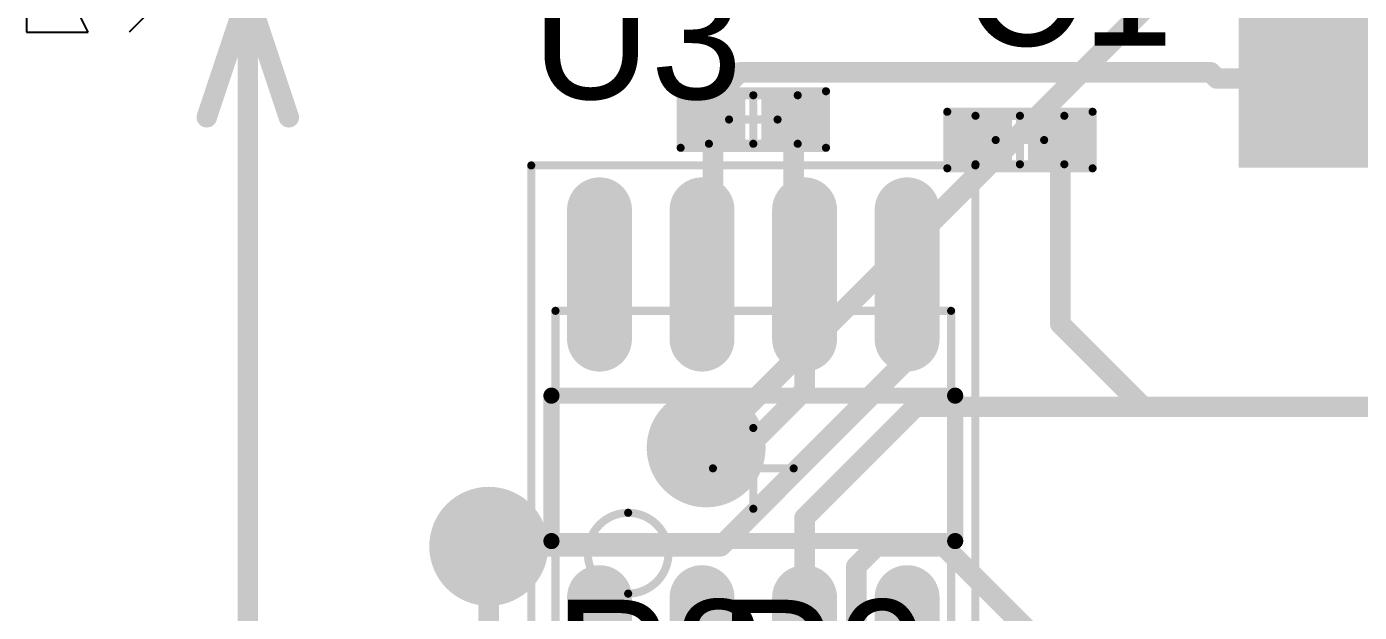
# Model space of a CAD drawing. Header units: millimetres. Extents: x 5 to 297, y 0 to 198.
# Drawn here: x 66.44 to 82.94, y 81.53 to 88.78 of the extents above; entities that cross this region are included whole.
import ezdxf

# ---------------------------------------------------------------- set-up
doc = ezdxf.new("R2010")
doc.units = ezdxf.units.MM
for name, color, linetype in [('BottomLayer', 5, 'Continuous'), ('BottomSolder', 6, 'Continuous'), ('Mechanical13', 56, 'Continuous'), ('Mechanical15', 56, 'Continuous'), ('MultiLayer', 9, 'Continuous'), ('PadHoleLayer', 156, 'Continuous'), ('TopLayer', 1, 'Continuous'), ('TopOverlay', 2, 'Continuous'), ('TopPaste', 8, 'Continuous'), ('TopSolder', 216, 'Continuous'), ('ViaHoleLayer', 16, 'Continuous')]:
    doc.layers.add(name, color=color, linetype=linetype)

# ---------------------------------------------------------------- blocks, each defined once
blk = doc.blocks.new('SO8_N_3')
at = {"layer": 'Mechanical13', "const_width": 0.1}
for points in [[(-1.95, 2.45), (-1.95, -2.45)], [(-1.95, 2.45), (1.95, 2.45)], [(1.95, 2.45), (1.95, -2.45)], [(-1.95, -2.45), (1.95, -2.45)]]:
    blk.add_lwpolyline(points, dxfattribs=at)
at = {"layer": 'Mechanical13'}
for points, const_width in [([(-1.975, 2.45, 1), (-1.925, 2.45, 1)], 0.05), ([(-1.975, 2.45, 1), (-1.925, 2.45, 1)], 0.05), ([(1.925, 2.45, 1), (1.975, 2.45, 1)], 0.05), ([(1.925, 2.45, 1), (1.975, 2.45, 1)], 0.05), ([(-0.55, 1.55, 1), (-1.55, 1.55, 1)], 0.1), ([(-1.575, 1.55, 1), (-1.525, 1.55, 1)], 0.05), ([(-0.575, 1.55, 1), (-0.525, 1.55, 1)], 0.05), ([(-1.975, -2.45, 1), (-1.925, -2.45, 1)], 0.05), ([(-1.975, -2.45, 1), (-1.925, -2.45, 1)], 0.05), ([(1.925, -2.45, 1), (1.975, -2.45, 1)], 0.05), ([(1.925, -2.45, 1), (1.975, -2.45, 1)], 0.05)]:
    blk.add_lwpolyline(points, format="xyb", close=True, dxfattribs=dict(at, const_width=const_width))
at = {"layer": 'Mechanical15', "const_width": 0.1}
for points in [[(-3.75, 2.75), (-3.75, -2.75)], [(-3.75, 2.75), (3.75, 2.75)], [(3.75, 2.75), (3.75, -2.75)], [(0, 0.5), (0, -0.5)], [(-0.5, 0), (0.5, 0)], [(-3.75, -2.75), (3.75, -2.75)]]:
    blk.add_lwpolyline(points, dxfattribs=at)
at = {"layer": 'Mechanical15', "const_width": 0.05}
for points in [[(-3.775, 2.75, 1), (-3.725, 2.75, 1)], [(-3.775, 2.75, 1), (-3.725, 2.75, 1)], [(3.725, 2.75, 1), (3.775, 2.75, 1)], [(3.725, 2.75, 1), (3.775, 2.75, 1)], [(-0.025, 0.5, 1), (0.025, 0.5, 1)], [(-0.525, 0, 1), (-0.475, 0, 1)], [(0.475, 0, 1), (0.525, 0, 1)], [(-0.025, -0.5, 1), (0.025, -0.5, 1)], [(-3.775, -2.75, 1), (-3.725, -2.75, 1)], [(-3.775, -2.75, 1), (-3.725, -2.75, 1)], [(3.725, -2.75, 1), (3.775, -2.75, 1)], [(3.725, -2.75, 1), (3.775, -2.75, 1)]]:
    blk.add_lwpolyline(points, format="xyb", close=True, dxfattribs=at)
at = {"layer": 'TopLayer', "const_width": 0.6}
for points in [[(-3.2, 1.905), (-1.6, 1.905)], [(1.6, 1.905), (3.2, 1.905)], [(-3.2, 0.635), (-1.6, 0.635)], [(1.6, 0.635), (3.2, 0.635)], [(-3.2, -0.635), (-1.6, -0.635)], [(1.6, -0.635), (3.2, -0.635)], [(-3.2, -1.905), (-1.6, -1.905)], [(1.6, -1.905), (3.2, -1.905)]]:
    blk.add_lwpolyline(points, dxfattribs=at)
at = {"layer": 'TopLayer', "const_width": 0.3}
for points in [[(-3.35, 1.905, 1), (-3.05, 1.905, 1)], [(-1.75, 1.905, 1), (-1.45, 1.905, 1)], [(1.45, 1.905, 1), (1.75, 1.905, 1)], [(3.05, 1.905, 1), (3.35, 1.905, 1)], [(-3.35, 0.635, 1), (-3.05, 0.635, 1)], [(-1.75, 0.635, 1), (-1.45, 0.635, 1)], [(1.45, 0.635, 1), (1.75, 0.635, 1)], [(3.05, 0.635, 1), (3.35, 0.635, 1)], [(-3.35, -0.635, 1), (-3.05, -0.635, 1)], [(-1.75, -0.635, 1), (-1.45, -0.635, 1)], [(1.45, -0.635, 1), (1.75, -0.635, 1)], [(3.05, -0.635, 1), (3.35, -0.635, 1)], [(-3.35, -1.905, 1), (-3.05, -1.905, 1)], [(-1.75, -1.905, 1), (-1.45, -1.905, 1)], [(1.45, -1.905, 1), (1.75, -1.905, 1)], [(3.05, -1.905, 1), (3.35, -1.905, 1)]]:
    blk.add_lwpolyline(points, format="xyb", close=True, dxfattribs=at)
at = {"layer": 'TopOverlay'}
for points, const_width in [([(-2.275, 2.755, 1), (-2.525, 2.755, 1)], 0.25), ([(-2.588, 2.755, 1), (-2.463, 2.755, 1)], 0.125), ([(-2.337, 2.755, 1), (-2.213, 2.755, 1)], 0.125), ([(-0.95, 2.5, 1), (-0.85, 2.5, 1)], 0.1), ([(-0.95, 2.5, 1), (-0.85, 2.5, 1)], 0.1), ([(0.85, 2.5, 1), (0.95, 2.5, 1)], 0.1), ([(0.85, 2.5, 1), (0.95, 2.5, 1)], 0.1), ([(-0.95, -2.5, 1), (-0.85, -2.5, 1)], 0.1), ([(-0.95, -2.5, 1), (-0.85, -2.5, 1)], 0.1), ([(0.85, -2.5, 1), (0.95, -2.5, 1)], 0.1), ([(0.85, -2.5, 1), (0.95, -2.5, 1)], 0.1)]:
    blk.add_lwpolyline(points, format="xyb", close=True, dxfattribs=dict(at, const_width=const_width))
at = {"layer": 'TopOverlay', "const_width": 0.2}
for points in [[(-0.9, 2.5), (-0.9, -2.5)], [(-0.9, 2.5), (0.9, 2.5)], [(0.9, 2.5), (0.9, -2.5)], [(-0.9, -2.5), (0.9, -2.5)]]:
    blk.add_lwpolyline(points, dxfattribs=at)
at = {"layer": 'TopPaste', "const_width": 0.6}
for points in [[(-3.2, 1.905), (-1.6, 1.905)], [(1.6, 1.905), (3.2, 1.905)], [(-3.2, 0.635), (-1.6, 0.635)], [(1.6, 0.635), (3.2, 0.635)], [(-3.2, -0.635), (-1.6, -0.635)], [(1.6, -0.635), (3.2, -0.635)], [(-3.2, -1.905), (-1.6, -1.905)], [(1.6, -1.905), (3.2, -1.905)]]:
    blk.add_lwpolyline(points, dxfattribs=at)
at = {"layer": 'TopPaste', "const_width": 0.3}
for points in [[(-3.35, 1.905, 1), (-3.05, 1.905, 1)], [(-1.75, 1.905, 1), (-1.45, 1.905, 1)], [(1.45, 1.905, 1), (1.75, 1.905, 1)], [(3.05, 1.905, 1), (3.35, 1.905, 1)], [(-3.35, 0.635, 1), (-3.05, 0.635, 1)], [(-1.75, 0.635, 1), (-1.45, 0.635, 1)], [(1.45, 0.635, 1), (1.75, 0.635, 1)], [(3.05, 0.635, 1), (3.35, 0.635, 1)], [(-3.35, -0.635, 1), (-3.05, -0.635, 1)], [(-1.75, -0.635, 1), (-1.45, -0.635, 1)], [(1.45, -0.635, 1), (1.75, -0.635, 1)], [(3.05, -0.635, 1), (3.35, -0.635, 1)], [(-3.35, -1.905, 1), (-3.05, -1.905, 1)], [(-1.75, -1.905, 1), (-1.45, -1.905, 1)], [(1.45, -1.905, 1), (1.75, -1.905, 1)], [(3.05, -1.905, 1), (3.35, -1.905, 1)]]:
    blk.add_lwpolyline(points, format="xyb", close=True, dxfattribs=at)
at = {"layer": 'TopSolder', "const_width": 0.803}
for points in [[(-3.2, 1.905), (-1.6, 1.905)], [(1.6, 1.905), (3.2, 1.905)], [(-3.2, 0.635), (-1.6, 0.635)], [(1.6, 0.635), (3.2, 0.635)], [(-3.2, -0.635), (-1.6, -0.635)], [(1.6, -0.635), (3.2, -0.635)], [(-3.2, -1.905), (-1.6, -1.905)], [(1.6, -1.905), (3.2, -1.905)]]:
    blk.add_lwpolyline(points, dxfattribs=at)
at = {"layer": 'TopSolder', "const_width": 0.402}
for points in [[(-3.401, 1.905, 1), (-2.999, 1.905, 1)], [(-1.801, 1.905, 1), (-1.399, 1.905, 1)], [(1.399, 1.905, 1), (1.801, 1.905, 1)], [(2.999, 1.905, 1), (3.401, 1.905, 1)], [(-3.401, 0.635, 1), (-2.999, 0.635, 1)], [(-1.801, 0.635, 1), (-1.399, 0.635, 1)], [(1.399, 0.635, 1), (1.801, 0.635, 1)], [(2.999, 0.635, 1), (3.401, 0.635, 1)], [(-3.401, -0.635, 1), (-2.999, -0.635, 1)], [(-1.801, -0.635, 1), (-1.399, -0.635, 1)], [(1.399, -0.635, 1), (1.801, -0.635, 1)], [(2.999, -0.635, 1), (3.401, -0.635, 1)], [(-3.401, -1.905, 1), (-2.999, -1.905, 1)], [(-1.801, -1.905, 1), (-1.399, -1.905, 1)], [(1.399, -1.905, 1), (1.801, -1.905, 1)], [(2.999, -1.905, 1), (3.401, -1.905, 1)]]:
    blk.add_lwpolyline(points, format="xyb", close=True, dxfattribs=at)
blk = doc.blocks.new('0402_10')
at = {"layer": 'Mechanical13', "const_width": 0.1}
for points in [[(-0.55, -0.3), (-0.55, 0.3)], [(-0.55, 0.3), (0.55, 0.3)], [(0.55, -0.3), (0.55, 0.3)], [(-0.55, -0.3), (0.55, -0.3)]]:
    blk.add_lwpolyline(points, dxfattribs=at)
at = {"layer": 'Mechanical13', "const_width": 0.05}
for points in [[(-0.575, 0.3, 1), (-0.525, 0.3, 1)], [(-0.575, 0.3, 1), (-0.525, 0.3, 1)], [(0.525, 0.3, 1), (0.575, 0.3, 1)], [(0.525, 0.3, 1), (0.575, 0.3, 1)], [(-0.575, -0.3, 1), (-0.525, -0.3, 1)], [(-0.575, -0.3, 1), (-0.525, -0.3, 1)], [(0.525, -0.3, 1), (0.575, -0.3, 1)], [(0.525, -0.3, 1), (0.575, -0.3, 1)]]:
    blk.add_lwpolyline(points, format="xyb", close=True, dxfattribs=at)
at = {"layer": 'Mechanical15', "const_width": 0.1}
for points in [[(-0.9, -0.35), (-0.9, 0.35)], [(-0.9, 0.35), (0.9, 0.35)], [(0, -0.3), (0, 0.3)], [(0.9, -0.35), (0.9, 0.35)], [(-0.3, 0), (0.3, 0)], [(-0.9, -0.35), (0.9, -0.35)]]:
    blk.add_lwpolyline(points, dxfattribs=at)
at = {"layer": 'Mechanical15', "const_width": 0.05}
for points in [[(-0.925, 0.35, 1), (-0.875, 0.35, 1)], [(-0.925, 0.35, 1), (-0.875, 0.35, 1)], [(-0.025, 0.3, 1), (0.025, 0.3, 1)], [(0.875, 0.35, 1), (0.925, 0.35, 1)], [(0.875, 0.35, 1), (0.925, 0.35, 1)], [(-0.325, 0, 1), (-0.275, 0, 1)], [(0.275, 0, 1), (0.325, 0, 1)], [(-0.925, -0.35, 1), (-0.875, -0.35, 1)], [(-0.925, -0.35, 1), (-0.875, -0.35, 1)], [(-0.025, -0.3, 1), (0.025, -0.3, 1)], [(0.875, -0.35, 1), (0.925, -0.35, 1)], [(0.875, -0.35, 1), (0.925, -0.35, 1)]]:
    blk.add_lwpolyline(points, format="xyb", close=True, dxfattribs=at)
at = {"layer": 'TopLayer'}
for points in [[(-0.2, -0.25), (-0.2, 0.25), (-0.8, -0.25), (-0.8, 0.25)], [(0.8, -0.25), (0.8, 0.25), (0.2, -0.25), (0.2, 0.25)]]:
    blk.add_solid(points, dxfattribs=at)
at = {"layer": 'TopPaste'}
for points in [[(-0.2, -0.25), (-0.2, 0.25), (-0.8, -0.25), (-0.8, 0.25)], [(0.8, -0.25), (0.8, 0.25), (0.2, -0.25), (0.2, 0.25)]]:
    blk.add_solid(points, dxfattribs=at)
at = {"layer": 'TopSolder'}
for points in [[(-0.098, -0.352), (-0.098, 0.352), (-0.902, -0.352), (-0.902, 0.352)], [(0.902, -0.352), (0.902, 0.352), (0.098, -0.352), (0.098, 0.352)]]:
    blk.add_solid(points, dxfattribs=at)
blk = doc.blocks.new('DO_41_21')
at = {"layer": 'BottomLayer', "const_width": 1}
blk.add_lwpolyline([(-5.73, 0, 1), (-4.73, 0, 1)], format="xyb", close=True, dxfattribs=at)
at = {"layer": 'BottomLayer'}
blk.add_solid([(4.23, -1), (6.23, -1), (4.23, 1), (6.23, 1)], dxfattribs=at)
at = {"layer": 'BottomSolder', "const_width": 1.102}
blk.add_lwpolyline([(-5.781, 0, 1), (-4.679, 0, 1)], format="xyb", close=True, dxfattribs=at)
at = {"layer": 'BottomSolder'}
blk.add_solid([(4.128, -1.102), (6.332, -1.102), (4.128, 1.102), (6.332, 1.102)], dxfattribs=at)
at = {"layer": 'MultiLayer', "const_width": 1}
blk.add_lwpolyline([(-5.73, 0, 1), (-4.73, 0, 1)], format="xyb", close=True, dxfattribs=at)
at = {"layer": 'MultiLayer'}
blk.add_solid([(4.23, -1), (6.23, -1), (4.23, 1), (6.23, 1)], dxfattribs=at)
at = {"layer": 'PadHoleLayer', "const_width": 0.6}
for points in [[(-5.53, 0, 1), (-4.93, 0, 1)], [(4.93, 0, 1), (5.53, 0, 1)]]:
    blk.add_lwpolyline(points, format="xyb", close=True, dxfattribs=at)
at = {"layer": 'TopLayer', "const_width": 1}
blk.add_lwpolyline([(-5.73, 0, 1), (-4.73, 0, 1)], format="xyb", close=True, dxfattribs=at)
at = {"layer": 'TopLayer'}
blk.add_solid([(4.23, -1), (6.23, -1), (4.23, 1), (6.23, 1)], dxfattribs=at)
at = {"layer": 'TopOverlay', "const_width": 0.2}
for points in [[(2.65, 1.4), (-2.65, 1.4)], [(-2.65, 1.4), (-2.65, -1.4)], [(2.65, -1.4), (-2.65, -1.4)]]:
    blk.add_lwpolyline(points, dxfattribs=at)
at = {"layer": 'TopOverlay', "const_width": 0.1}
for points in [[(-2.7, 1.4, 1), (-2.6, 1.4, 1)], [(-2.7, 1.4, 1), (-2.6, 1.4, 1)], [(2.6, 1.4, 1), (2.7, 1.4, 1)], [(-2.7, -1.4, 1), (-2.6, -1.4, 1)], [(-2.7, -1.4, 1), (-2.6, -1.4, 1)], [(2.6, -1.4, 1), (2.7, -1.4, 1)]]:
    blk.add_lwpolyline(points, format="xyb", close=True, dxfattribs=at)
at = {"layer": 'TopOverlay'}
blk.add_solid([(1.95, -1.4), (2.75, -1.4), (1.95, 1.4), (2.75, 1.4)], dxfattribs=at)
at = {"layer": 'TopSolder', "const_width": 1.102}
blk.add_lwpolyline([(-5.781, 0, 1), (-4.679, 0, 1)], format="xyb", close=True, dxfattribs=at)
at = {"layer": 'TopSolder'}
blk.add_solid([(4.128, -1.102), (6.332, -1.102), (4.128, 1.102), (6.332, 1.102)], dxfattribs=at)
blk = doc.blocks.new('0402_38')
at = {"layer": 'Mechanical13', "const_width": 0.1}
for points in [[(-0.55, -0.3), (-0.55, 0.3)], [(-0.55, 0.3), (0.55, 0.3)], [(0.55, -0.3), (0.55, 0.3)], [(-0.55, -0.3), (0.55, -0.3)]]:
    blk.add_lwpolyline(points, dxfattribs=at)
at = {"layer": 'Mechanical13', "const_width": 0.05}
for points in [[(-0.575, 0.3, 1), (-0.525, 0.3, 1)], [(-0.575, 0.3, 1), (-0.525, 0.3, 1)], [(0.525, 0.3, 1), (0.575, 0.3, 1)], [(0.525, 0.3, 1), (0.575, 0.3, 1)], [(-0.575, -0.3, 1), (-0.525, -0.3, 1)], [(-0.575, -0.3, 1), (-0.525, -0.3, 1)], [(0.525, -0.3, 1), (0.575, -0.3, 1)], [(0.525, -0.3, 1), (0.575, -0.3, 1)]]:
    blk.add_lwpolyline(points, format="xyb", close=True, dxfattribs=at)
at = {"layer": 'Mechanical15', "const_width": 0.1}
for points in [[(-0.9, -0.35), (-0.9, 0.35)], [(-0.9, 0.35), (0.9, 0.35)], [(0, -0.3), (0, 0.3)], [(0.9, -0.35), (0.9, 0.35)], [(-0.3, 0), (0.3, 0)], [(-0.9, -0.35), (0.9, -0.35)]]:
    blk.add_lwpolyline(points, dxfattribs=at)
at = {"layer": 'Mechanical15', "const_width": 0.05}
for points in [[(-0.925, 0.35, 1), (-0.875, 0.35, 1)], [(-0.925, 0.35, 1), (-0.875, 0.35, 1)], [(-0.025, 0.3, 1), (0.025, 0.3, 1)], [(0.875, 0.35, 1), (0.925, 0.35, 1)], [(0.875, 0.35, 1), (0.925, 0.35, 1)], [(-0.325, 0, 1), (-0.275, 0, 1)], [(0.275, 0, 1), (0.325, 0, 1)], [(-0.925, -0.35, 1), (-0.875, -0.35, 1)], [(-0.925, -0.35, 1), (-0.875, -0.35, 1)], [(-0.025, -0.3, 1), (0.025, -0.3, 1)], [(0.875, -0.35, 1), (0.925, -0.35, 1)], [(0.875, -0.35, 1), (0.925, -0.35, 1)]]:
    blk.add_lwpolyline(points, format="xyb", close=True, dxfattribs=at)
at = {"layer": 'TopLayer'}
for points in [[(-0.2, -0.25), (-0.2, 0.25), (-0.8, -0.25), (-0.8, 0.25)], [(0.8, -0.25), (0.8, 0.25), (0.2, -0.25), (0.2, 0.25)]]:
    blk.add_solid(points, dxfattribs=at)
at = {"layer": 'TopPaste'}
for points in [[(-0.2, -0.25), (-0.2, 0.25), (-0.8, -0.25), (-0.8, 0.25)], [(0.8, -0.25), (0.8, 0.25), (0.2, -0.25), (0.2, 0.25)]]:
    blk.add_solid(points, dxfattribs=at)
at = {"layer": 'TopSolder'}
for points in [[(-0.098, -0.352), (-0.098, 0.352), (-0.902, -0.352), (-0.902, 0.352)], [(0.902, -0.352), (0.902, 0.352), (0.098, -0.352), (0.098, 0.352)]]:
    blk.add_solid(points, dxfattribs=at)

msp = doc.modelspace()

# ---------------------------------------------------------------- linework, layer by layer
at = {"layer": 'BottomLayer'}
for p, q in [((66.438, 89.728), (66.438, 88.712)), ((67.2, 88.712), (66.946, 89.22)), ((67.962, 88.966), (67.708, 88.712)), ((66.438, 88.712), (67.2, 88.712))]:
    msp.add_line(p, q, dxfattribs=at)
at = {"layer": 'BottomLayer', "const_width": 0.254}
for points in [[(74.854, 83.566), (81.534, 90.246)], [(68.669, 87.658), (69.177, 89.182)], [(69.177, 76.682), (69.177, 89.182)], [(69.177, 89.182), (69.685, 87.658)], [(72.161, 77.241), (72.161, 82.347)]]:
    msp.add_lwpolyline(points, dxfattribs=at)
at = {"layer": 'BottomLayer'}
for points, const_width in [([(68.606, 87.658, 1), (68.733, 87.658, 1)], 0.127), ([(69.622, 87.658, 1), (69.749, 87.658, 1)], 0.127), ([(74.536, 83.566, 1), (75.171, 83.566, 1)], 0.635), ([(74.79, 83.566, 1), (74.917, 83.566, 1)], 0.127), ([(71.844, 82.347, 1), (72.479, 82.347, 1)], 0.635), ([(72.098, 82.347, 1), (72.225, 82.347, 1)], 0.127)]:
    msp.add_lwpolyline(points, format="xyb", close=True, dxfattribs=dict(at, const_width=const_width))
at = {"layer": 'BottomSolder', "const_width": 0.737}
for points in [[(74.486, 83.566, 1), (75.222, 83.566, 1)], [(71.793, 82.347, 1), (72.53, 82.347, 1)]]:
    msp.add_lwpolyline(points, format="xyb", close=True, dxfattribs=at)
at = {"layer": 'MultiLayer', "const_width": 0.635}
for points in [[(74.536, 83.566, 1), (75.171, 83.566, 1)], [(71.844, 82.347, 1), (72.479, 82.347, 1)]]:
    msp.add_lwpolyline(points, format="xyb", close=True, dxfattribs=at)
at = {"layer": 'TopLayer', "const_width": 0.254}
for points in [[(82.55, 88.138), (82.55, 89.408)], [(74.938, 87.884), (75.268, 88.214)], [(75.268, 88.214), (81.102, 88.214)], [(81.102, 88.214), (81.178, 88.138)], [(81.178, 88.138), (82.55, 88.138)], [(74.938, 87.63), (74.938, 87.884)], [(74.938, 86.724), (74.938, 87.63)], [(75.938, 86.724), (75.938, 87.63)], [(78.24, 86.978), (78.24, 87.376)], [(79.24, 85.098), (79.24, 87.376)], [(77.343, 86.081), (78.24, 86.978)], [(74.803, 86.589), (74.938, 86.724)], [(75.938, 86.724), (76.073, 86.589)], [(74.803, 85.712), (74.803, 86.589)], [(76.073, 85.712), (76.073, 86.589)], [(77.343, 85.712), (77.343, 86.081)], [(76.073, 84.277), (76.073, 85.712)], [(77.343, 84.658), (77.343, 85.712)], [(79.24, 85.098), (80.264, 84.074)], [(75.032, 82.347), (77.343, 84.658)], [(75.362, 83.566), (76.073, 84.277)], [(76.073, 82.702), (77.445, 84.074)], [(77.445, 84.074), (80.264, 84.074)], [(80.264, 84.074), (86.97, 84.074)], [(74.854, 83.566), (75.362, 83.566)], [(76.073, 80.912), (76.073, 82.702)], [(72.161, 82.347), (75.032, 82.347)], [(76.713, 82.098), (76.962, 82.347)], [(76.962, 82.347), (77.8, 82.347)], [(77.8, 82.347), (83.083, 77.064)], [(76.713, 78.994), (76.713, 82.098)]]:
    msp.add_lwpolyline(points, dxfattribs=at)
at = {"layer": 'TopLayer'}
for points, const_width in [([(75.205, 88.214, 1), (75.332, 88.214, 1)], 0.127), ([(75.205, 88.214, 1), (75.332, 88.214, 1)], 0.127), ([(81.039, 88.214, 1), (81.166, 88.214, 1)], 0.127), ([(81.039, 88.214, 1), (81.166, 88.214, 1)], 0.127), ([(81.115, 88.138, 1), (81.242, 88.138, 1)], 0.127), ([(81.115, 88.138, 1), (81.242, 88.138, 1)], 0.127), ([(82.486, 88.138, 1), (82.614, 88.138, 1)], 0.127), ([(82.486, 88.138, 1), (82.614, 88.138, 1)], 0.127), ([(74.875, 87.884, 1), (75.002, 87.884, 1)], 0.127), ([(74.875, 87.884, 1), (75.002, 87.884, 1)], 0.127), ([(74.875, 87.63, 1), (75.002, 87.63, 1)], 0.127), ([(74.875, 87.63, 1), (75.002, 87.63, 1)], 0.127), ([(75.875, 87.63, 1), (76.002, 87.63, 1)], 0.127), ([(78.177, 87.376, 1), (78.304, 87.376, 1)], 0.127), ([(79.177, 87.376, 1), (79.304, 87.376, 1)], 0.127), ([(78.177, 86.978, 1), (78.304, 86.978, 1)], 0.127), ([(78.177, 86.978, 1), (78.304, 86.978, 1)], 0.127), ([(74.875, 86.724, 1), (75.002, 86.724, 1)], 0.127), ([(74.875, 86.724, 1), (75.002, 86.724, 1)], 0.127), ([(75.875, 86.724, 1), (76.002, 86.724, 1)], 0.127), ([(75.875, 86.724, 1), (76.002, 86.724, 1)], 0.127), ([(74.739, 86.589, 1), (74.867, 86.589, 1)], 0.127), ([(74.739, 86.589, 1), (74.867, 86.589, 1)], 0.127), ([(76.01, 86.589, 1), (76.136, 86.589, 1)], 0.127), ([(76.01, 86.589, 1), (76.136, 86.589, 1)], 0.127), ([(77.279, 86.081, 1), (77.406, 86.081, 1)], 0.127), ([(77.279, 86.081, 1), (77.406, 86.081, 1)], 0.127), ([(74.739, 85.712, 1), (74.867, 85.712, 1)], 0.127), ([(76.01, 85.712, 1), (76.136, 85.712, 1)], 0.127), ([(76.01, 85.712, 1), (76.136, 85.712, 1)], 0.127), ([(77.279, 85.712, 1), (77.406, 85.712, 1)], 0.127), ([(77.279, 85.712, 1), (77.406, 85.712, 1)], 0.127), ([(79.177, 85.098, 1), (79.304, 85.098, 1)], 0.127), ([(79.177, 85.098, 1), (79.304, 85.098, 1)], 0.127), ([(77.279, 84.658, 1), (77.406, 84.658, 1)], 0.127), ([(77.279, 84.658, 1), (77.406, 84.658, 1)], 0.127), ([(76.01, 84.277, 1), (76.136, 84.277, 1)], 0.127), ([(76.01, 84.277, 1), (76.136, 84.277, 1)], 0.127), ([(74.536, 83.566, 1), (75.171, 83.566, 1)], 0.635), ([(77.381, 84.074, 1), (77.508, 84.074, 1)], 0.127), ([(77.381, 84.074, 1), (77.508, 84.074, 1)], 0.127), ([(80.2, 84.074, 1), (80.328, 84.074, 1)], 0.127), ([(80.2, 84.074, 1), (80.328, 84.074, 1)], 0.127), ([(80.2, 84.074, 1), (80.328, 84.074, 1)], 0.127), ([(74.79, 83.566, 1), (74.917, 83.566, 1)], 0.127), ([(75.298, 83.566, 1), (75.425, 83.566, 1)], 0.127), ([(75.298, 83.566, 1), (75.425, 83.566, 1)], 0.127), ([(71.844, 82.347, 1), (72.479, 82.347, 1)], 0.635), ([(76.01, 82.702, 1), (76.136, 82.702, 1)], 0.127), ([(76.01, 82.702, 1), (76.136, 82.702, 1)], 0.127), ([(72.098, 82.347, 1), (72.225, 82.347, 1)], 0.127), ([(74.968, 82.347, 1), (75.095, 82.347, 1)], 0.127), ([(74.968, 82.347, 1), (75.095, 82.347, 1)], 0.127), ([(76.898, 82.347, 1), (77.025, 82.347, 1)], 0.127), ([(76.898, 82.347, 1), (77.025, 82.347, 1)], 0.127), ([(77.737, 82.347, 1), (77.864, 82.347, 1)], 0.127), ([(77.737, 82.347, 1), (77.864, 82.347, 1)], 0.127), ([(76.65, 82.098, 1), (76.777, 82.098, 1)], 0.127), ([(76.65, 82.098, 1), (76.777, 82.098, 1)], 0.127)]:
    msp.add_lwpolyline(points, format="xyb", close=True, dxfattribs=dict(at, const_width=const_width))
at = {"layer": 'TopSolder', "const_width": 0.737}
for points in [[(74.486, 83.566, 1), (75.222, 83.566, 1)], [(71.793, 82.347, 1), (72.53, 82.347, 1)]]:
    msp.add_lwpolyline(points, format="xyb", close=True, dxfattribs=at)
at = {"layer": 'ViaHoleLayer', "const_width": 0.356}
for points in [[(74.676, 83.566, 1), (75.032, 83.566, 1)], [(71.984, 82.347, 1), (72.339, 82.347, 1)]]:
    msp.add_lwpolyline(points, format="xyb", close=True, dxfattribs=at)

# ---------------------------------------------------------------- block references
for name, p, rotation in [('DO_41_21', (87.78, 88.138), 180), ('SO8_N_3', (75.438, 83.312), 90)]:
    msp.add_blockref(name, p, dxfattribs=dict(rotation=rotation))
for name, p in [('0402_10', (75.438, 87.63)), ('0402_38', (78.74, 87.376))]:
    msp.add_blockref(name, p)

# ---------------------------------------------------------------- texts
at = {"layer": 'TopOverlay'}
for s, p in [('C1', (78.037, 88.544)), ('U3', (72.695, 87.884)), ('R8', (72.974, 80.162)), ('R9', (75.006, 80.162))]:
    msp.add_text(s, height=1.524, dxfattribs=at).set_placement(p)

doc.saveas('drawing.dxf')
